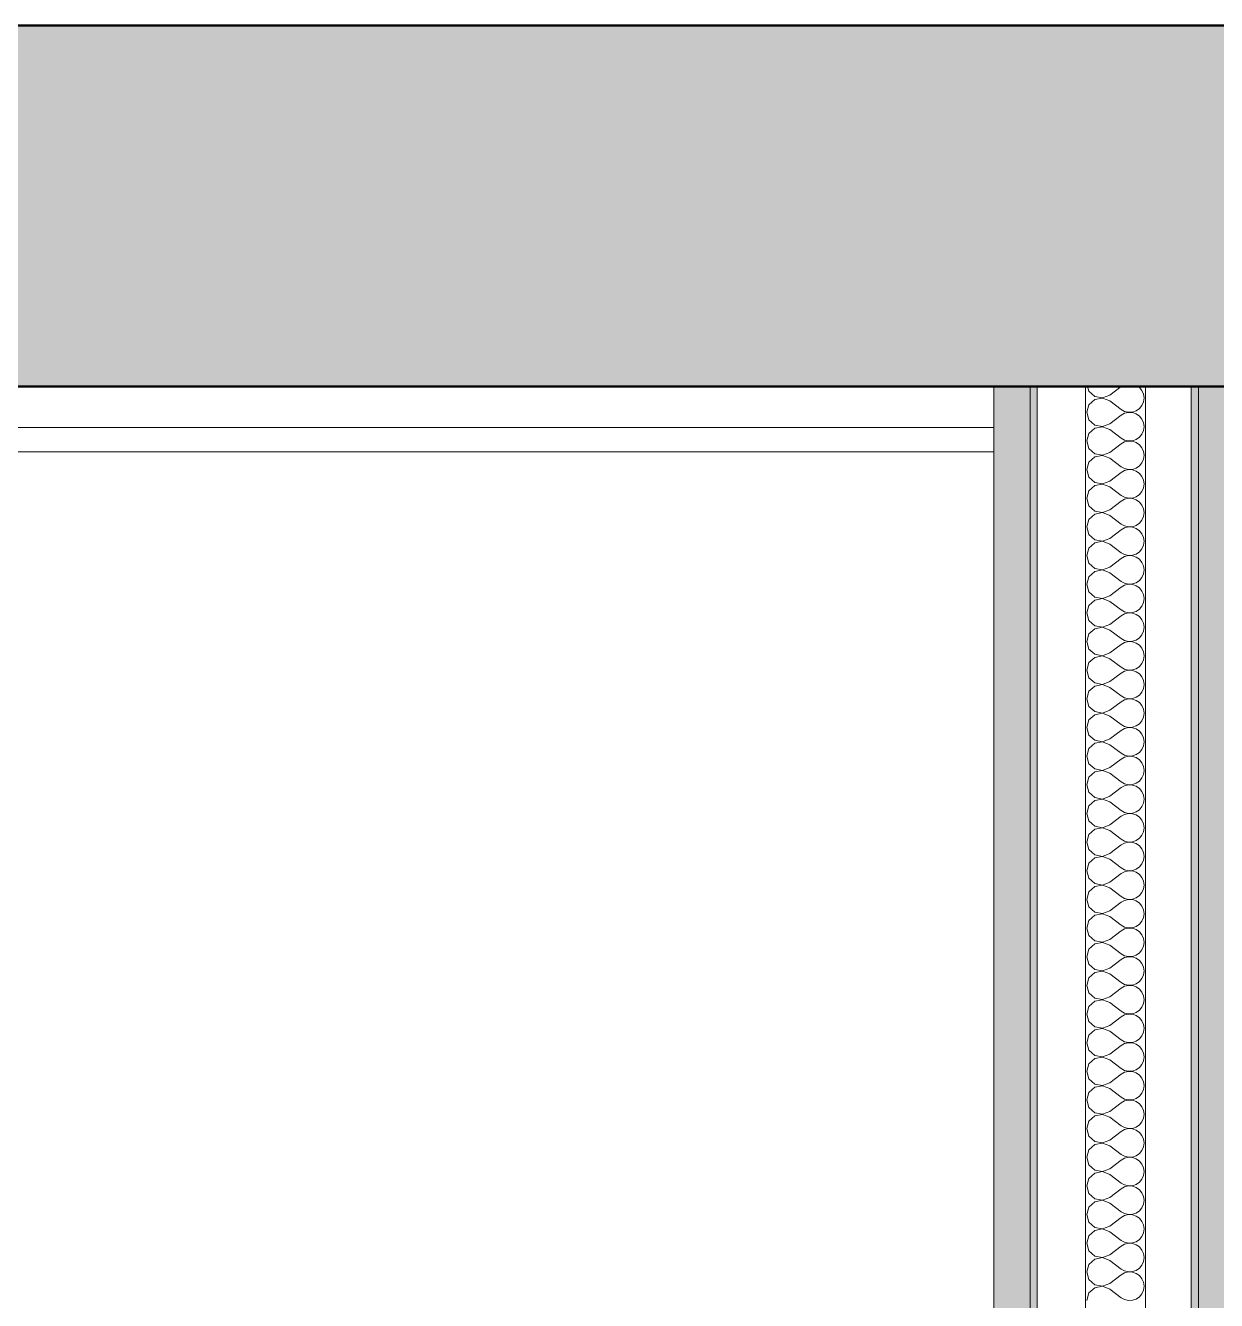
# Model space of a CAD drawing. Header units: millimetres. Extents: x -48147 to 1436659, y -488302 to 18123.
# Drawn here: x 1423516 to 1424011, y -479813 to -479283 of the extents above; entities that cross this region are included whole.
import ezdxf

# ---------------------------------------------------------------- set-up
doc = ezdxf.new("R2010")
doc.units = ezdxf.units.MM
doc.header["$MEASUREMENT"] = 0
doc.linetypes.add('Wipeout_Contour', pattern=[1000, 0, -1000])
for name, color, linetype in [('A-230-M_FLOOR.IFC Import', 7, 'Continuous'), ('New_A-20-M_Floor_Slab', 7, 'Continuous'), ('New_A-25-M_Wall_Int', 7, 'Continuous'), ('S-280-M_STRUCT_FRAME.IFC Import', 7, 'Continuous')]:
    doc.layers.add(name, color=color, linetype=linetype)
for name, color, linetype, lineweight, true_color in [('A-230-M_FLOOR.IFC Import_Pen_No__109', 7, 'Continuous', 15, 0xa6a6a6), ('A-230-M_FLOOR.IFC Import_Pen_No__29', 7, 'Continuous', 50, 0x2a2a2a), ('New_A-25-M_Wall_Int_Pen_No__107', 7, 'Continuous', 15, 0xa6a6a6)]:
    doc.layers.add(name, color=color, linetype=linetype, lineweight=lineweight, true_color=true_color)
doc.layers.add('New_A-25-M_Wall_Int_Pen_No__1', color=7, linetype='Continuous', lineweight=13)
doc.layers.add('S-280-M_STRUCT_FRAME.IFC Import_Pen_No__90', color=8, linetype='Continuous', lineweight=20)

# ---------------------------------------------------------------- blocks, each defined once
blk = doc.blocks.new('Section Elem_4_2', base_point=(1424163.9, -483032.8))
at = {"color": 254, "linetype": 'Wipeout_Contour', "lineweight": 0, "ltscale": 6009783.86693158}
blk.add_wipeout([(1417525.43, -479007.8), (1417525.43, -479282.8), (1430462.91, -479282.8), (1430462.91, -479007.8)], dxfattribs=at).dxf.layer = 'New_A-20-M_Floor_Slab'
blk = doc.blocks.new('Section Elem_367_2', base_point=(1424163.9, -483032.8))
at = {"color": 254, "linetype": 'Wipeout_Contour', "lineweight": 0, "ltscale": 6004092.197378657}
blk.add_wipeout([(1420870.32, -479432.8), (1420870.32, -479449.8), (1423918.6, -479449.8), (1423918.6, -479432.8)], dxfattribs=at).dxf.layer = 'S-280-M_STRUCT_FRAME.IFC Import'
at = {"color": 254, "linetype": 'Wipeout_Contour', "lineweight": 0, "ltscale": 6004104.965958077}
blk.add_wipeout([(1420870.32, -479452.78), (1423918.6, -479452.78), (1423918.6, -479449.8), (1420870.32, -479449.8)], dxfattribs=at).dxf.layer = 'S-280-M_STRUCT_FRAME.IFC Import'
at = {"layer": 'S-280-M_STRUCT_FRAME.IFC Import_Pen_No__90', "linetype": 'Continuous'}
blk.add_line((1423918.6, -479449.8), (1420870.32, -479449.8), dxfattribs=at)
at = {"color": 254, "linetype": 'Wipeout_Contour', "lineweight": 0, "ltscale": 6004111.481947254}
blk.add_wipeout([(1420870.32, -479460), (1423918.6, -479460), (1423918.6, -479452.78), (1420870.32, -479452.78)], dxfattribs=at).dxf.layer = 'S-280-M_STRUCT_FRAME.IFC Import'
at = {"layer": 'S-280-M_STRUCT_FRAME.IFC Import_Pen_No__90', "linetype": 'Continuous'}
blk.add_line((1423918.6, -479460), (1420870.32, -479460), dxfattribs=at)
blk = doc.blocks.new('*X440', base_point=(1424163.9, -483032.8))
at = {"layer": 'New_A-25-M_Wall_Int_Pen_No__107', "linetype": 'Continuous'}
for p, q in [((1423957.54, -479432.8), (1423958.09, -479434.74)), ((1423966.72, -479436.37), (1423971.49, -479432.8)), ((1423979.07, -479433.16), (1423978.54, -479432.8)), ((1423980.12, -479434.43), (1423979.07, -479433.16)), ((1423958.09, -479434.74), (1423960.49, -479436.93)), ((1423960.49, -479438.19), (1423958.09, -479440.38)), ((1423960.49, -479436.93), (1423963.69, -479437.53)), ((1423963.69, -479437.58), (1423960.49, -479438.19)), ((1423963.69, -479437.53), (1423966.72, -479436.37)), ((1423966.72, -479438.75), (1423963.69, -479437.58)), ((1423966.72, -479438.75), (1423971.49, -479442.32)), ((1423980.78, -479435.93), (1423980.12, -479434.43)), ((1423980.12, -479440.69), (1423980.78, -479439.19)), ((1423981.01, -479437.56), (1423980.78, -479435.93)), ((1423980.78, -479439.19), (1423981.01, -479437.56)), ((1423958.09, -479440.38), (1423957.2, -479443.51)), ((1423957.2, -479443.51), (1423958.09, -479446.64)), ((1423966.72, -479448.27), (1423971.49, -479444.7)), ((1423971.49, -479442.32), (1423972.92, -479443.12)), ((1423972.92, -479443.91), (1423971.49, -479444.7)), ((1423972.92, -479443.12), (1423974.52, -479443.49)), ((1423974.52, -479443.54), (1423972.92, -479443.91)), ((1423974.52, -479443.49), (1423976.16, -479443.41)), ((1423976.16, -479443.61), (1423974.52, -479443.54)), ((1423976.16, -479443.41), (1423977.72, -479442.88)), ((1423977.72, -479444.14), (1423976.16, -479443.61)), ((1423977.72, -479442.88), (1423979.07, -479441.95)), ((1423979.07, -479445.07), (1423977.72, -479444.14)), ((1423979.07, -479441.95), (1423980.12, -479440.69)), ((1423958.09, -479446.64), (1423960.49, -479448.84)), ((1423960.49, -479450.09), (1423958.09, -479452.29)), ((1423960.49, -479448.84), (1423963.69, -479449.44)), ((1423963.69, -479449.49), (1423960.49, -479450.09)), ((1423963.69, -479449.44), (1423966.72, -479448.27)), ((1423966.72, -479450.65), (1423963.69, -479449.49)), ((1423980.12, -479446.33), (1423979.07, -479445.07)), ((1423980.78, -479447.84), (1423980.12, -479446.33)), ((1423981.01, -479449.46), (1423980.78, -479447.84)), ((1423980.78, -479451.09), (1423981.01, -479449.46)), ((1423958.09, -479452.29), (1423957.2, -479455.42)), ((1423957.2, -479455.42), (1423958.09, -479458.55)), ((1423966.72, -479450.65), (1423971.49, -479454.23)), ((1423971.49, -479454.23), (1423972.92, -479455.02)), ((1423972.92, -479455.02), (1423974.52, -479455.39)), ((1423974.52, -479455.39), (1423976.16, -479455.31)), ((1423976.16, -479455.31), (1423977.72, -479454.79)), ((1423977.72, -479454.79), (1423979.07, -479453.86)), ((1423979.07, -479453.86), (1423980.12, -479452.59)), ((1423980.12, -479452.59), (1423980.78, -479451.09)), ((1423958.09, -479458.55), (1423960.49, -479460.74)), ((1423963.69, -479461.34), (1423966.72, -479460.18)), ((1423966.72, -479460.18), (1423971.49, -479456.61)), ((1423972.92, -479455.81), (1423971.49, -479456.61)), ((1423974.52, -479455.44), (1423972.92, -479455.81)), ((1423976.16, -479455.52), (1423974.52, -479455.44)), ((1423977.72, -479456.04), (1423976.16, -479455.52)), ((1423979.07, -479456.97), (1423977.72, -479456.04)), ((1423980.12, -479458.24), (1423979.07, -479456.97)), ((1423980.78, -479459.74), (1423980.12, -479458.24)), ((1423981.01, -479461.37), (1423980.78, -479459.74)), ((1423958.09, -479464.19), (1423957.2, -479467.32)), ((1423960.49, -479462), (1423958.09, -479464.19)), ((1423960.49, -479460.74), (1423963.69, -479461.34)), ((1423963.69, -479461.39), (1423960.49, -479462)), ((1423966.72, -479462.56), (1423963.69, -479461.39)), ((1423966.72, -479462.56), (1423971.49, -479466.13)), ((1423977.72, -479466.69), (1423979.07, -479465.76)), ((1423979.07, -479465.76), (1423980.12, -479464.5)), ((1423980.12, -479464.5), (1423980.78, -479462.99)), ((1423980.78, -479462.99), (1423981.01, -479461.37)), ((1423957.2, -479467.32), (1423958.09, -479470.45)), ((1423958.09, -479470.45), (1423960.49, -479472.64)), ((1423966.72, -479472.08), (1423971.49, -479468.51)), ((1423971.49, -479466.13), (1423972.92, -479466.92)), ((1423972.92, -479467.72), (1423971.49, -479468.51)), ((1423972.92, -479466.92), (1423974.52, -479467.3)), ((1423974.52, -479467.34), (1423972.92, -479467.72)), ((1423974.52, -479467.3), (1423976.16, -479467.22)), ((1423976.16, -479467.42), (1423974.52, -479467.34)), ((1423976.16, -479467.22), (1423977.72, -479466.69)), ((1423977.72, -479467.95), (1423976.16, -479467.42)), ((1423979.07, -479468.88), (1423977.72, -479467.95)), ((1423980.12, -479470.14), (1423979.07, -479468.88)), ((1423980.78, -479471.65), (1423980.12, -479470.14)), ((1423958.09, -479476.1), (1423957.2, -479479.23)), ((1423960.49, -479473.9), (1423958.09, -479476.1)), ((1423960.49, -479472.64), (1423963.69, -479473.25)), ((1423963.69, -479473.3), (1423960.49, -479473.9)), ((1423963.69, -479473.25), (1423966.72, -479472.08)), ((1423966.72, -479474.46), (1423963.69, -479473.3)), ((1423966.72, -479474.46), (1423971.49, -479478.04)), ((1423979.07, -479477.67), (1423980.12, -479476.4)), ((1423980.12, -479476.4), (1423980.78, -479474.9)), ((1423981.01, -479473.27), (1423980.78, -479471.65)), ((1423980.78, -479474.9), (1423981.01, -479473.27)), ((1423957.2, -479479.23), (1423958.09, -479482.35)), ((1423966.72, -479483.99), (1423971.49, -479480.42)), ((1423971.49, -479478.04), (1423972.92, -479478.83)), ((1423972.92, -479479.62), (1423971.49, -479480.42)), ((1423972.92, -479478.83), (1423974.52, -479479.2)), ((1423974.52, -479479.25), (1423972.92, -479479.62)), ((1423974.52, -479479.2), (1423976.16, -479479.12)), ((1423976.16, -479479.33), (1423974.52, -479479.25)), ((1423976.16, -479479.12), (1423977.72, -479478.6)), ((1423977.72, -479479.85), (1423976.16, -479479.33)), ((1423977.72, -479478.6), (1423979.07, -479477.67)), ((1423979.07, -479480.78), (1423977.72, -479479.85)), ((1423980.12, -479482.05), (1423979.07, -479480.78)), ((1423958.09, -479482.35), (1423960.49, -479484.55)), ((1423960.49, -479485.81), (1423958.09, -479488)), ((1423960.49, -479484.55), (1423963.69, -479485.15)), ((1423963.69, -479485.2), (1423960.49, -479485.81)), ((1423963.69, -479485.15), (1423966.72, -479483.99)), ((1423966.72, -479486.37), (1423963.69, -479485.2)), ((1423966.72, -479486.37), (1423971.49, -479489.94)), ((1423980.78, -479483.55), (1423980.12, -479482.05)), ((1423980.12, -479488.31), (1423980.78, -479486.8)), ((1423981.01, -479485.18), (1423980.78, -479483.55)), ((1423980.78, -479486.8), (1423981.01, -479485.18)), ((1423958.09, -479488), (1423957.2, -479491.13)), ((1423957.2, -479491.13), (1423958.09, -479494.26)), ((1423966.72, -479495.89), (1423971.49, -479492.32)), ((1423971.49, -479489.94), (1423972.92, -479490.73)), ((1423972.92, -479491.53), (1423971.49, -479492.32)), ((1423972.92, -479490.73), (1423974.52, -479491.11)), ((1423974.52, -479491.15), (1423972.92, -479491.53)), ((1423974.52, -479491.11), (1423976.16, -479491.03)), ((1423976.16, -479491.23), (1423974.52, -479491.15)), ((1423976.16, -479491.03), (1423977.72, -479490.5)), ((1423977.72, -479491.76), (1423976.16, -479491.23)), ((1423977.72, -479490.5), (1423979.07, -479489.57)), ((1423979.07, -479492.69), (1423977.72, -479491.76)), ((1423979.07, -479489.57), (1423980.12, -479488.31)), ((1423958.09, -479494.26), (1423960.49, -479496.45)), ((1423960.49, -479497.71), (1423958.09, -479499.91)), ((1423960.49, -479496.45), (1423963.69, -479497.06)), ((1423963.69, -479497.11), (1423960.49, -479497.71)), ((1423963.69, -479497.06), (1423966.72, -479495.89)), ((1423966.72, -479498.27), (1423963.69, -479497.11)), ((1423980.12, -479493.95), (1423979.07, -479492.69)), ((1423980.78, -479495.46), (1423980.12, -479493.95)), ((1423981.01, -479497.08), (1423980.78, -479495.46)), ((1423980.78, -479498.71), (1423981.01, -479497.08)), ((1423958.09, -479499.91), (1423957.2, -479503.04)), ((1423957.2, -479503.04), (1423958.09, -479506.16)), ((1423966.72, -479498.27), (1423971.49, -479501.84)), ((1423971.49, -479501.84), (1423972.92, -479502.64)), ((1423972.92, -479502.64), (1423974.52, -479503.01)), ((1423974.52, -479503.06), (1423972.92, -479503.43)), ((1423974.52, -479503.01), (1423976.16, -479502.93)), ((1423976.16, -479503.14), (1423974.52, -479503.06)), ((1423976.16, -479502.93), (1423977.72, -479502.41)), ((1423977.72, -479502.41), (1423979.07, -479501.48)), ((1423979.07, -479501.48), (1423980.12, -479500.21)), ((1423980.12, -479500.21), (1423980.78, -479498.71)), ((1423958.09, -479506.16), (1423960.49, -479508.36)), ((1423960.49, -479508.36), (1423963.69, -479508.96)), ((1423963.69, -479508.96), (1423966.72, -479507.8)), ((1423966.72, -479507.8), (1423971.49, -479504.23)), ((1423972.92, -479503.43), (1423971.49, -479504.23)), ((1423977.72, -479503.66), (1423976.16, -479503.14)), ((1423979.07, -479504.59), (1423977.72, -479503.66)), ((1423980.12, -479505.86), (1423979.07, -479504.59)), ((1423980.78, -479507.36), (1423980.12, -479505.86)), ((1423981.01, -479508.99), (1423980.78, -479507.36)), ((1423958.09, -479511.81), (1423957.2, -479514.94)), ((1423960.49, -479509.62), (1423958.09, -479511.81)), ((1423963.69, -479509.01), (1423960.49, -479509.62)), ((1423966.72, -479510.18), (1423963.69, -479509.01)), ((1423966.72, -479510.18), (1423971.49, -479513.75)), ((1423977.72, -479514.31), (1423979.07, -479513.38)), ((1423979.07, -479513.38), (1423980.12, -479512.12)), ((1423980.12, -479512.12), (1423980.78, -479510.61)), ((1423980.78, -479510.61), (1423981.01, -479508.99)), ((1423957.2, -479514.94), (1423958.09, -479518.07)), ((1423958.09, -479518.07), (1423960.49, -479520.26)), ((1423966.72, -479519.7), (1423971.49, -479516.13)), ((1423971.49, -479513.75), (1423972.92, -479514.54)), ((1423972.92, -479515.34), (1423971.49, -479516.13)), ((1423972.92, -479514.54), (1423974.52, -479514.92)), ((1423974.52, -479514.96), (1423972.92, -479515.34)), ((1423974.52, -479514.92), (1423976.16, -479514.84)), ((1423976.16, -479515.04), (1423974.52, -479514.96)), ((1423976.16, -479514.84), (1423977.72, -479514.31)), ((1423977.72, -479515.57), (1423976.16, -479515.04)), ((1423979.07, -479516.5), (1423977.72, -479515.57)), ((1423980.12, -479517.76), (1423979.07, -479516.5)), ((1423980.78, -479519.27), (1423980.12, -479517.76)), ((1423958.09, -479523.72), (1423957.2, -479526.84)), ((1423960.49, -479521.52), (1423958.09, -479523.72)), ((1423960.49, -479520.26), (1423963.69, -479520.87)), ((1423963.69, -479520.92), (1423960.49, -479521.52)), ((1423963.69, -479520.87), (1423966.72, -479519.7)), ((1423966.72, -479522.08), (1423963.69, -479520.92)), ((1423966.72, -479522.08), (1423971.49, -479525.65)), ((1423979.07, -479525.29), (1423980.12, -479524.02)), ((1423980.12, -479524.02), (1423980.78, -479522.52)), ((1423981.01, -479520.89), (1423980.78, -479519.27)), ((1423980.78, -479522.52), (1423981.01, -479520.89)), ((1423957.2, -479526.84), (1423958.09, -479529.97)), ((1423966.72, -479531.61), (1423971.49, -479528.04)), ((1423971.49, -479525.65), (1423972.92, -479526.45)), ((1423972.92, -479527.24), (1423971.49, -479528.04)), ((1423972.92, -479526.45), (1423974.52, -479526.82)), ((1423974.52, -479526.87), (1423972.92, -479527.24)), ((1423974.52, -479526.82), (1423976.16, -479526.74)), ((1423976.16, -479526.95), (1423974.52, -479526.87)), ((1423976.16, -479526.74), (1423977.72, -479526.22)), ((1423977.72, -479527.47), (1423976.16, -479526.95)), ((1423977.72, -479526.22), (1423979.07, -479525.29)), ((1423979.07, -479528.4), (1423977.72, -479527.47)), ((1423980.12, -479529.67), (1423979.07, -479528.4)), ((1423958.09, -479529.97), (1423960.49, -479532.17)), ((1423960.49, -479533.43), (1423958.09, -479535.62)), ((1423960.49, -479532.17), (1423963.69, -479532.77)), ((1423963.69, -479532.82), (1423960.49, -479533.43)), ((1423963.69, -479532.77), (1423966.72, -479531.61)), ((1423966.72, -479533.99), (1423963.69, -479532.82)), ((1423966.72, -479533.99), (1423971.49, -479537.56)), ((1423980.78, -479531.17), (1423980.12, -479529.67)), ((1423980.12, -479535.93), (1423980.78, -479534.42)), ((1423981.01, -479532.8), (1423980.78, -479531.17)), ((1423980.78, -479534.42), (1423981.01, -479532.8)), ((1423958.09, -479535.62), (1423957.2, -479538.75)), ((1423957.2, -479538.75), (1423958.09, -479541.88)), ((1423966.72, -479543.51), (1423971.49, -479539.94)), ((1423971.49, -479537.56), (1423972.92, -479538.35)), ((1423972.92, -479539.15), (1423971.49, -479539.94)), ((1423972.92, -479538.35), (1423974.52, -479538.73)), ((1423974.52, -479538.77), (1423972.92, -479539.15)), ((1423974.52, -479538.73), (1423976.16, -479538.65)), ((1423976.16, -479538.85), (1423974.52, -479538.77)), ((1423976.16, -479538.65), (1423977.72, -479538.12)), ((1423977.72, -479539.38), (1423976.16, -479538.85)), ((1423977.72, -479538.12), (1423979.07, -479537.19)), ((1423979.07, -479540.31), (1423977.72, -479539.38)), ((1423979.07, -479537.19), (1423980.12, -479535.93)), ((1423958.09, -479541.88), (1423960.49, -479544.07)), ((1423960.49, -479545.33), (1423958.09, -479547.52)), ((1423960.49, -479544.07), (1423963.69, -479544.68)), ((1423963.69, -479544.73), (1423960.49, -479545.33)), ((1423963.69, -479544.68), (1423966.72, -479543.51)), ((1423966.72, -479545.89), (1423963.69, -479544.73)), ((1423980.12, -479541.57), (1423979.07, -479540.31)), ((1423980.78, -479543.08), (1423980.12, -479541.57)), ((1423981.01, -479544.7), (1423980.78, -479543.08)), ((1423980.78, -479546.33), (1423981.01, -479544.7)), ((1423958.09, -479547.52), (1423957.2, -479550.65)), ((1423957.2, -479550.65), (1423958.09, -479553.78)), ((1423966.72, -479545.89), (1423971.49, -479549.46)), ((1423971.49, -479549.46), (1423972.92, -479550.26)), ((1423972.92, -479550.26), (1423974.52, -479550.63)), ((1423974.52, -479550.68), (1423972.92, -479551.05)), ((1423974.52, -479550.63), (1423976.16, -479550.55)), ((1423976.16, -479550.76), (1423974.52, -479550.68)), ((1423976.16, -479550.55), (1423977.72, -479550.03)), ((1423977.72, -479551.28), (1423976.16, -479550.76)), ((1423977.72, -479550.03), (1423979.07, -479549.1)), ((1423979.07, -479549.1), (1423980.12, -479547.83)), ((1423980.12, -479547.83), (1423980.78, -479546.33)), ((1423958.09, -479553.78), (1423960.49, -479555.98)), ((1423960.49, -479555.98), (1423963.69, -479556.58)), ((1423963.69, -479556.58), (1423966.72, -479555.42)), ((1423966.72, -479555.42), (1423971.49, -479551.84)), ((1423972.92, -479551.05), (1423971.49, -479551.84)), ((1423979.07, -479552.21), (1423977.72, -479551.28)), ((1423980.12, -479553.48), (1423979.07, -479552.21)), ((1423980.78, -479554.98), (1423980.12, -479553.48)), ((1423981.01, -479556.61), (1423980.78, -479554.98)), ((1423958.09, -479559.43), (1423957.2, -479562.56)), ((1423960.49, -479557.23), (1423958.09, -479559.43)), ((1423963.69, -479556.63), (1423960.49, -479557.23)), ((1423966.72, -479557.8), (1423963.69, -479556.63)), ((1423966.72, -479557.8), (1423971.49, -479561.37)), ((1423971.49, -479561.37), (1423972.92, -479562.16)), ((1423977.72, -479561.93), (1423979.07, -479561)), ((1423979.07, -479561), (1423980.12, -479559.74)), ((1423980.12, -479559.74), (1423980.78, -479558.23)), ((1423980.78, -479558.23), (1423981.01, -479556.61)), ((1423957.2, -479562.56), (1423958.09, -479565.69)), ((1423958.09, -479565.69), (1423960.49, -479567.88)), ((1423966.72, -479567.32), (1423971.49, -479563.75)), ((1423972.92, -479562.95), (1423971.49, -479563.75)), ((1423972.92, -479562.16), (1423974.52, -479562.53)), ((1423974.52, -479562.58), (1423972.92, -479562.95)), ((1423974.52, -479562.53), (1423976.16, -479562.46)), ((1423976.16, -479562.66), (1423974.52, -479562.58)), ((1423976.16, -479562.46), (1423977.72, -479561.93)), ((1423977.72, -479563.19), (1423976.16, -479562.66)), ((1423979.07, -479564.12), (1423977.72, -479563.19)), ((1423980.12, -479565.38), (1423979.07, -479564.12)), ((1423980.78, -479566.88), (1423980.12, -479565.38)), ((1423958.09, -479571.33), (1423957.2, -479574.46)), ((1423960.49, -479569.14), (1423958.09, -479571.33)), ((1423960.49, -479567.88), (1423963.69, -479568.49)), ((1423963.69, -479568.54), (1423960.49, -479569.14)), ((1423963.69, -479568.49), (1423966.72, -479567.32)), ((1423966.72, -479569.7), (1423963.69, -479568.54)), ((1423966.72, -479569.7), (1423971.49, -479573.27)), ((1423979.07, -479572.91), (1423980.12, -479571.64)), ((1423980.12, -479571.64), (1423980.78, -479570.14)), ((1423981.01, -479568.51), (1423980.78, -479566.88)), ((1423980.78, -479570.14), (1423981.01, -479568.51)), ((1423957.2, -479574.46), (1423958.09, -479577.59)), ((1423966.72, -479579.23), (1423971.49, -479575.65)), ((1423971.49, -479573.27), (1423972.92, -479574.07)), ((1423972.92, -479574.86), (1423971.49, -479575.65)), ((1423972.92, -479574.07), (1423974.52, -479574.44)), ((1423974.52, -479574.49), (1423972.92, -479574.86)), ((1423974.52, -479574.44), (1423976.16, -479574.36)), ((1423976.16, -479574.57), (1423974.52, -479574.49)), ((1423976.16, -479574.36), (1423977.72, -479573.84)), ((1423977.72, -479575.09), (1423976.16, -479574.57)), ((1423977.72, -479573.84), (1423979.07, -479572.91)), ((1423979.07, -479576.02), (1423977.72, -479575.09)), ((1423980.12, -479577.29), (1423979.07, -479576.02)), ((1423958.09, -479577.59), (1423960.49, -479579.79)), ((1423960.49, -479581.04), (1423958.09, -479583.24)), ((1423960.49, -479579.79), (1423963.69, -479580.39)), ((1423963.69, -479580.44), (1423960.49, -479581.04)), ((1423963.69, -479580.39), (1423966.72, -479579.23)), ((1423966.72, -479581.61), (1423963.69, -479580.44)), ((1423966.72, -479581.61), (1423971.49, -479585.18)), ((1423980.78, -479578.79), (1423980.12, -479577.29)), ((1423980.12, -479583.55), (1423980.78, -479582.04)), ((1423981.01, -479580.42), (1423980.78, -479578.79)), ((1423980.78, -479582.04), (1423981.01, -479580.42)), ((1423958.09, -479583.24), (1423957.2, -479586.37)), ((1423957.2, -479586.37), (1423958.09, -479589.5)), ((1423966.72, -479591.13), (1423971.49, -479587.56)), ((1423971.49, -479585.18), (1423972.92, -479585.97)), ((1423972.92, -479586.76), (1423971.49, -479587.56)), ((1423972.92, -479585.97), (1423974.52, -479586.34)), ((1423974.52, -479586.39), (1423972.92, -479586.76)), ((1423974.52, -479586.34), (1423976.16, -479586.26)), ((1423976.16, -479586.47), (1423974.52, -479586.39)), ((1423976.16, -479586.26), (1423977.72, -479585.74)), ((1423977.72, -479587), (1423976.16, -479586.47)), ((1423977.72, -479585.74), (1423979.07, -479584.81)), ((1423979.07, -479587.93), (1423977.72, -479587)), ((1423979.07, -479584.81), (1423980.12, -479583.55)), ((1423958.09, -479589.5), (1423960.49, -479591.69)), ((1423960.49, -479592.95), (1423958.09, -479595.14)), ((1423960.49, -479591.69), (1423963.69, -479592.3)), ((1423963.69, -479592.34), (1423960.49, -479592.95)), ((1423963.69, -479592.3), (1423966.72, -479591.13)), ((1423966.72, -479593.51), (1423963.69, -479592.34)), ((1423980.12, -479589.19), (1423979.07, -479587.93)), ((1423980.78, -479590.69), (1423980.12, -479589.19)), ((1423981.01, -479592.32), (1423980.78, -479590.69)), ((1423980.78, -479593.95), (1423981.01, -479592.32)), ((1423958.09, -479595.14), (1423957.2, -479598.27)), ((1423957.2, -479598.27), (1423958.09, -479601.4)), ((1423966.72, -479593.51), (1423971.49, -479597.08)), ((1423971.49, -479597.08), (1423972.92, -479597.88)), ((1423972.92, -479597.88), (1423974.52, -479598.25)), ((1423974.52, -479598.3), (1423972.92, -479598.67)), ((1423974.52, -479598.25), (1423976.16, -479598.17)), ((1423976.16, -479598.38), (1423974.52, -479598.3)), ((1423976.16, -479598.17), (1423977.72, -479597.64)), ((1423977.72, -479598.9), (1423976.16, -479598.38)), ((1423977.72, -479597.64), (1423979.07, -479596.71)), ((1423979.07, -479596.71), (1423980.12, -479595.45)), ((1423980.12, -479595.45), (1423980.78, -479593.95)), ((1423958.09, -479601.4), (1423960.49, -479603.6)), ((1423960.49, -479603.6), (1423963.69, -479604.2)), ((1423963.69, -479604.2), (1423966.72, -479603.04)), ((1423966.72, -479603.04), (1423971.49, -479599.46)), ((1423972.92, -479598.67), (1423971.49, -479599.46)), ((1423979.07, -479599.83), (1423977.72, -479598.9)), ((1423980.12, -479601.1), (1423979.07, -479599.83)), ((1423980.78, -479602.6), (1423980.12, -479601.1)), ((1423981.01, -479604.23), (1423980.78, -479602.6)), ((1423958.09, -479607.05), (1423957.2, -479610.18)), ((1423960.49, -479604.85), (1423958.09, -479607.05)), ((1423963.69, -479604.25), (1423960.49, -479604.85)), ((1423966.72, -479605.42), (1423963.69, -479604.25)), ((1423966.72, -479605.42), (1423971.49, -479608.99)), ((1423971.49, -479608.99), (1423972.92, -479609.78)), ((1423977.72, -479609.55), (1423979.07, -479608.62)), ((1423979.07, -479608.62), (1423980.12, -479607.35)), ((1423980.12, -479607.35), (1423980.78, -479605.85)), ((1423980.78, -479605.85), (1423981.01, -479604.23)), ((1423957.2, -479610.18), (1423958.09, -479613.31)), ((1423958.09, -479613.31), (1423960.49, -479615.5)), ((1423966.72, -479614.94), (1423971.49, -479611.37)), ((1423972.92, -479610.57), (1423971.49, -479611.37)), ((1423972.92, -479609.78), (1423974.52, -479610.15)), ((1423974.52, -479610.2), (1423972.92, -479610.57)), ((1423974.52, -479610.15), (1423976.16, -479610.07)), ((1423976.16, -479610.28), (1423974.52, -479610.2)), ((1423976.16, -479610.07), (1423977.72, -479609.55)), ((1423977.72, -479610.81), (1423976.16, -479610.28)), ((1423979.07, -479611.74), (1423977.72, -479610.81)), ((1423980.12, -479613), (1423979.07, -479611.74)), ((1423980.78, -479614.5), (1423980.12, -479613)), ((1423958.09, -479618.95), (1423957.2, -479622.08)), ((1423960.49, -479616.76), (1423958.09, -479618.95)), ((1423960.49, -479615.5), (1423963.69, -479616.11)), ((1423963.69, -479616.15), (1423960.49, -479616.76)), ((1423963.69, -479616.11), (1423966.72, -479614.94)), ((1423966.72, -479617.32), (1423963.69, -479616.15)), ((1423966.72, -479617.32), (1423971.49, -479620.89)), ((1423979.07, -479620.52), (1423980.12, -479619.26)), ((1423980.12, -479619.26), (1423980.78, -479617.76)), ((1423981.01, -479616.13), (1423980.78, -479614.5)), ((1423980.78, -479617.76), (1423981.01, -479616.13)), ((1423957.2, -479622.08), (1423958.09, -479625.21)), ((1423966.72, -479626.84), (1423971.49, -479623.27)), ((1423971.49, -479620.89), (1423972.92, -479621.69)), ((1423972.92, -479622.48), (1423971.49, -479623.27)), ((1423972.92, -479621.69), (1423974.52, -479622.06)), ((1423974.52, -479622.11), (1423972.92, -479622.48)), ((1423974.52, -479622.06), (1423976.16, -479621.98)), ((1423976.16, -479622.19), (1423974.52, -479622.11)), ((1423976.16, -479621.98), (1423977.72, -479621.45)), ((1423977.72, -479622.71), (1423976.16, -479622.19)), ((1423977.72, -479621.45), (1423979.07, -479620.52)), ((1423979.07, -479623.64), (1423977.72, -479622.71)), ((1423980.12, -479624.91), (1423979.07, -479623.64)), ((1423980.78, -479626.41), (1423980.12, -479624.91)), ((1423958.09, -479625.21), (1423960.49, -479627.41)), ((1423960.49, -479628.66), (1423958.09, -479630.86)), ((1423960.49, -479627.41), (1423963.69, -479628.01)), ((1423963.69, -479628.06), (1423960.49, -479628.66)), ((1423963.69, -479628.01), (1423966.72, -479626.84)), ((1423966.72, -479629.23), (1423963.69, -479628.06)), ((1423966.72, -479629.23), (1423971.49, -479632.8)), ((1423980.12, -479631.16), (1423980.78, -479629.66)), ((1423981.01, -479628.04), (1423980.78, -479626.41)), ((1423980.78, -479629.66), (1423981.01, -479628.04)), ((1423958.09, -479630.86), (1423957.2, -479633.99)), ((1423957.2, -479633.99), (1423958.09, -479637.12)), ((1423966.72, -479638.75), (1423971.49, -479635.18)), ((1423971.49, -479632.8), (1423972.92, -479633.59)), ((1423972.92, -479634.38), (1423971.49, -479635.18)), ((1423972.92, -479633.59), (1423974.52, -479633.96)), ((1423974.52, -479634.01), (1423972.92, -479634.38)), ((1423974.52, -479633.96), (1423976.16, -479633.88)), ((1423976.16, -479634.09), (1423974.52, -479634.01)), ((1423976.16, -479633.88), (1423977.72, -479633.36)), ((1423977.72, -479634.62), (1423976.16, -479634.09)), ((1423977.72, -479633.36), (1423979.07, -479632.43)), ((1423979.07, -479635.55), (1423977.72, -479634.62)), ((1423979.07, -479632.43), (1423980.12, -479631.16)), ((1423958.09, -479637.12), (1423960.49, -479639.31)), ((1423960.49, -479640.57), (1423958.09, -479642.76)), ((1423960.49, -479639.31), (1423963.69, -479639.92)), ((1423963.69, -479639.96), (1423960.49, -479640.57)), ((1423963.69, -479639.92), (1423966.72, -479638.75)), ((1423966.72, -479641.13), (1423963.69, -479639.96)), ((1423980.12, -479636.81), (1423979.07, -479635.55)), ((1423980.78, -479638.31), (1423980.12, -479636.81)), ((1423981.01, -479639.94), (1423980.78, -479638.31)), ((1423980.78, -479641.57), (1423981.01, -479639.94)), ((1423958.09, -479642.76), (1423957.2, -479645.89)), ((1423957.2, -479645.89), (1423958.09, -479649.02)), ((1423966.72, -479641.13), (1423971.49, -479644.7)), ((1423971.49, -479644.7), (1423972.92, -479645.5)), ((1423972.92, -479645.5), (1423974.52, -479645.87)), ((1423974.52, -479645.92), (1423972.92, -479646.29)), ((1423974.52, -479645.87), (1423976.16, -479645.79)), ((1423976.16, -479646), (1423974.52, -479645.92)), ((1423976.16, -479645.79), (1423977.72, -479645.26)), ((1423977.72, -479646.52), (1423976.16, -479646)), ((1423977.72, -479645.26), (1423979.07, -479644.33)), ((1423979.07, -479644.33), (1423980.12, -479643.07)), ((1423980.12, -479643.07), (1423980.78, -479641.57)), ((1423958.09, -479649.02), (1423960.49, -479651.22)), ((1423960.49, -479651.22), (1423963.69, -479651.82)), ((1423963.69, -479651.82), (1423966.72, -479650.65)), ((1423966.72, -479650.65), (1423971.49, -479647.08)), ((1423972.92, -479646.29), (1423971.49, -479647.08)), ((1423979.07, -479647.45), (1423977.72, -479646.52)), ((1423980.12, -479648.72), (1423979.07, -479647.45)), ((1423980.78, -479650.22), (1423980.12, -479648.72)), ((1423981.01, -479651.84), (1423980.78, -479650.22)), ((1423958.09, -479654.67), (1423957.2, -479657.8)), ((1423960.49, -479652.47), (1423958.09, -479654.67)), ((1423963.69, -479651.87), (1423960.49, -479652.47)), ((1423966.72, -479653.04), (1423963.69, -479651.87)), ((1423966.72, -479653.04), (1423971.49, -479656.61)), ((1423971.49, -479656.61), (1423972.92, -479657.4)), ((1423977.72, -479657.17), (1423979.07, -479656.24)), ((1423979.07, -479656.24), (1423980.12, -479654.97)), ((1423980.12, -479654.97), (1423980.78, -479653.47)), ((1423980.78, -479653.47), (1423981.01, -479651.84)), ((1423957.2, -479657.8), (1423958.09, -479660.93)), ((1423958.09, -479660.93), (1423960.49, -479663.12)), ((1423966.72, -479662.56), (1423971.49, -479658.99)), ((1423972.92, -479658.19), (1423971.49, -479658.99)), ((1423972.92, -479657.4), (1423974.52, -479657.77)), ((1423974.52, -479657.82), (1423972.92, -479658.19)), ((1423974.52, -479657.77), (1423976.16, -479657.69)), ((1423976.16, -479657.9), (1423974.52, -479657.82)), ((1423976.16, -479657.69), (1423977.72, -479657.17)), ((1423977.72, -479658.43), (1423976.16, -479657.9)), ((1423979.07, -479659.36), (1423977.72, -479658.43)), ((1423980.12, -479660.62), (1423979.07, -479659.36)), ((1423980.78, -479662.12), (1423980.12, -479660.62)), ((1423958.09, -479666.57), (1423957.2, -479669.7)), ((1423960.49, -479664.38), (1423958.09, -479666.57)), ((1423960.49, -479663.12), (1423963.69, -479663.73)), ((1423963.69, -479663.77), (1423960.49, -479664.38)), ((1423963.69, -479663.73), (1423966.72, -479662.56)), ((1423966.72, -479664.94), (1423963.69, -479663.77)), ((1423966.72, -479664.94), (1423971.49, -479668.51)), ((1423979.07, -479668.14), (1423980.12, -479666.88)), ((1423980.12, -479666.88), (1423980.78, -479665.38)), ((1423981.01, -479663.75), (1423980.78, -479662.12)), ((1423980.78, -479665.38), (1423981.01, -479663.75)), ((1423957.2, -479669.7), (1423958.09, -479672.83)), ((1423966.72, -479674.46), (1423971.49, -479670.89)), ((1423971.49, -479668.51), (1423972.92, -479669.31)), ((1423972.92, -479670.1), (1423971.49, -479670.89)), ((1423972.92, -479669.31), (1423974.52, -479669.68)), ((1423974.52, -479669.73), (1423972.92, -479670.1)), ((1423974.52, -479669.68), (1423976.16, -479669.6)), ((1423976.16, -479669.81), (1423974.52, -479669.73)), ((1423976.16, -479669.6), (1423977.72, -479669.07)), ((1423977.72, -479670.33), (1423976.16, -479669.81)), ((1423977.72, -479669.07), (1423979.07, -479668.14)), ((1423979.07, -479671.26), (1423977.72, -479670.33)), ((1423980.12, -479672.52), (1423979.07, -479671.26)), ((1423980.78, -479674.03), (1423980.12, -479672.52)), ((1423958.09, -479672.83), (1423960.49, -479675.03)), ((1423960.49, -479676.28), (1423958.09, -479678.48)), ((1423960.49, -479675.03), (1423963.69, -479675.63)), ((1423963.69, -479675.68), (1423960.49, -479676.28)), ((1423963.69, -479675.63), (1423966.72, -479674.46)), ((1423966.72, -479676.84), (1423963.69, -479675.68)), ((1423966.72, -479676.84), (1423971.49, -479680.42)), ((1423980.12, -479678.78), (1423980.78, -479677.28)), ((1423981.01, -479675.65), (1423980.78, -479674.03)), ((1423980.78, -479677.28), (1423981.01, -479675.65)), ((1423958.09, -479678.48), (1423957.2, -479681.61)), ((1423957.2, -479681.61), (1423958.09, -479684.74)), ((1423966.72, -479686.37), (1423971.49, -479682.8)), ((1423971.49, -479680.42), (1423972.92, -479681.21)), ((1423972.92, -479682), (1423971.49, -479682.8)), ((1423972.92, -479681.21), (1423974.52, -479681.58)), ((1423974.52, -479681.63), (1423972.92, -479682)), ((1423974.52, -479681.58), (1423976.16, -479681.5)), ((1423976.16, -479681.71), (1423974.52, -479681.63)), ((1423976.16, -479681.5), (1423977.72, -479680.98)), ((1423977.72, -479682.23), (1423976.16, -479681.71)), ((1423977.72, -479680.98), (1423979.07, -479680.05)), ((1423979.07, -479683.16), (1423977.72, -479682.23)), ((1423979.07, -479680.05), (1423980.12, -479678.78)), ((1423980.12, -479684.43), (1423979.07, -479683.16)), ((1423958.09, -479684.74), (1423960.49, -479686.93)), ((1423960.49, -479688.19), (1423958.09, -479690.38)), ((1423960.49, -479686.93), (1423963.69, -479687.53)), ((1423963.69, -479687.58), (1423960.49, -479688.19)), ((1423963.69, -479687.53), (1423966.72, -479686.37)), ((1423966.72, -479688.75), (1423963.69, -479687.58)), ((1423980.78, -479685.93), (1423980.12, -479684.43)), ((1423981.01, -479687.56), (1423980.78, -479685.93)), ((1423980.78, -479689.19), (1423981.01, -479687.56)), ((1423958.09, -479690.38), (1423957.2, -479693.51)), ((1423957.2, -479693.51), (1423958.09, -479696.64)), ((1423966.72, -479688.75), (1423971.49, -479692.32)), ((1423971.49, -479692.32), (1423972.92, -479693.12)), ((1423972.92, -479693.12), (1423974.52, -479693.49)), ((1423974.52, -479693.54), (1423972.92, -479693.91)), ((1423974.52, -479693.49), (1423976.16, -479693.41)), ((1423976.16, -479693.61), (1423974.52, -479693.54)), ((1423976.16, -479693.41), (1423977.72, -479692.88)), ((1423977.72, -479694.14), (1423976.16, -479693.61)), ((1423977.72, -479692.88), (1423979.07, -479691.95)), ((1423979.07, -479691.95), (1423980.12, -479690.69)), ((1423980.12, -479690.69), (1423980.78, -479689.19)), ((1423958.09, -479696.64), (1423960.49, -479698.84)), ((1423960.49, -479698.84), (1423963.69, -479699.44)), ((1423963.69, -479699.44), (1423966.72, -479698.27)), ((1423966.72, -479698.27), (1423971.49, -479694.7)), ((1423972.92, -479693.91), (1423971.49, -479694.7)), ((1423979.07, -479695.07), (1423977.72, -479694.14)), ((1423980.12, -479696.33), (1423979.07, -479695.07)), ((1423980.78, -479697.84), (1423980.12, -479696.33)), ((1423981.01, -479699.46), (1423980.78, -479697.84)), ((1423958.09, -479702.29), (1423957.2, -479705.42)), ((1423960.49, -479700.09), (1423958.09, -479702.29)), ((1423963.69, -479699.49), (1423960.49, -479700.09)), ((1423966.72, -479700.65), (1423963.69, -479699.49)), ((1423966.72, -479700.65), (1423971.49, -479704.23)), ((1423971.49, -479704.23), (1423972.92, -479705.02)), ((1423977.72, -479704.79), (1423979.07, -479703.86)), ((1423979.07, -479703.86), (1423980.12, -479702.59)), ((1423980.12, -479702.59), (1423980.78, -479701.09)), ((1423980.78, -479701.09), (1423981.01, -479699.46)), ((1423957.2, -479705.42), (1423958.09, -479708.55)), ((1423958.09, -479708.55), (1423960.49, -479710.74)), ((1423966.72, -479710.18), (1423971.49, -479706.61)), ((1423972.92, -479705.81), (1423971.49, -479706.61)), ((1423972.92, -479705.02), (1423974.52, -479705.39)), ((1423974.52, -479705.44), (1423972.92, -479705.81)), ((1423974.52, -479705.39), (1423976.16, -479705.31)), ((1423976.16, -479705.52), (1423974.52, -479705.44)), ((1423976.16, -479705.31), (1423977.72, -479704.79)), ((1423977.72, -479706.04), (1423976.16, -479705.52)), ((1423979.07, -479706.97), (1423977.72, -479706.04)), ((1423980.12, -479708.24), (1423979.07, -479706.97)), ((1423980.78, -479709.74), (1423980.12, -479708.24)), ((1423958.09, -479714.19), (1423957.2, -479717.32)), ((1423960.49, -479712), (1423958.09, -479714.19)), ((1423960.49, -479710.74), (1423963.69, -479711.34)), ((1423963.69, -479711.39), (1423960.49, -479712)), ((1423963.69, -479711.34), (1423966.72, -479710.18)), ((1423966.72, -479712.56), (1423963.69, -479711.39)), ((1423966.72, -479712.56), (1423971.49, -479716.13)), ((1423979.07, -479715.76), (1423980.12, -479714.5)), ((1423980.12, -479714.5), (1423980.78, -479712.99)), ((1423981.01, -479711.37), (1423980.78, -479709.74)), ((1423980.78, -479712.99), (1423981.01, -479711.37)), ((1423957.2, -479717.32), (1423958.09, -479720.45)), ((1423966.72, -479722.08), (1423971.49, -479718.51)), ((1423971.49, -479716.13), (1423972.92, -479716.92)), ((1423972.92, -479717.72), (1423971.49, -479718.51)), ((1423972.92, -479716.92), (1423974.52, -479717.3)), ((1423974.52, -479717.34), (1423972.92, -479717.72)), ((1423974.52, -479717.3), (1423976.16, -479717.22)), ((1423976.16, -479717.42), (1423974.52, -479717.34)), ((1423976.16, -479717.22), (1423977.72, -479716.69)), ((1423977.72, -479717.95), (1423976.16, -479717.42)), ((1423977.72, -479716.69), (1423979.07, -479715.76)), ((1423979.07, -479718.88), (1423977.72, -479717.95)), ((1423980.12, -479720.14), (1423979.07, -479718.88)), ((1423980.78, -479721.65), (1423980.12, -479720.14)), ((1423958.09, -479720.45), (1423960.49, -479722.64)), ((1423960.49, -479723.9), (1423958.09, -479726.1)), ((1423960.49, -479722.64), (1423963.69, -479723.25)), ((1423963.69, -479723.3), (1423960.49, -479723.9)), ((1423963.69, -479723.25), (1423966.72, -479722.08)), ((1423966.72, -479724.46), (1423963.69, -479723.3)), ((1423966.72, -479724.46), (1423971.49, -479728.04)), ((1423980.12, -479726.4), (1423980.78, -479724.9)), ((1423981.01, -479723.27), (1423980.78, -479721.65)), ((1423980.78, -479724.9), (1423981.01, -479723.27)), ((1423958.09, -479726.1), (1423957.2, -479729.23)), ((1423957.2, -479729.23), (1423958.09, -479732.35)), ((1423966.72, -479733.99), (1423971.49, -479730.42)), ((1423971.49, -479728.04), (1423972.92, -479728.83)), ((1423972.92, -479729.62), (1423971.49, -479730.42)), ((1423972.92, -479728.83), (1423974.52, -479729.2)), ((1423974.52, -479729.25), (1423972.92, -479729.62)), ((1423974.52, -479729.2), (1423976.16, -479729.12)), ((1423976.16, -479729.33), (1423974.52, -479729.25)), ((1423976.16, -479729.12), (1423977.72, -479728.6)), ((1423977.72, -479729.85), (1423976.16, -479729.33)), ((1423977.72, -479728.6), (1423979.07, -479727.67)), ((1423979.07, -479730.78), (1423977.72, -479729.85)), ((1423979.07, -479727.67), (1423980.12, -479726.4)), ((1423980.12, -479732.05), (1423979.07, -479730.78)), ((1423958.09, -479732.35), (1423960.49, -479734.55)), ((1423960.49, -479735.81), (1423958.09, -479738)), ((1423960.49, -479734.55), (1423963.69, -479735.15)), ((1423963.69, -479735.2), (1423960.49, -479735.81)), ((1423963.69, -479735.15), (1423966.72, -479733.99)), ((1423966.72, -479736.37), (1423963.69, -479735.2)), ((1423980.78, -479733.55), (1423980.12, -479732.05)), ((1423981.01, -479735.18), (1423980.78, -479733.55)), ((1423980.78, -479736.8), (1423981.01, -479735.18)), ((1423958.09, -479738), (1423957.2, -479741.13)), ((1423957.2, -479741.13), (1423958.09, -479744.26)), ((1423966.72, -479736.37), (1423971.49, -479739.94)), ((1423971.49, -479739.94), (1423972.92, -479740.73)), ((1423972.92, -479740.73), (1423974.52, -479741.11)), ((1423974.52, -479741.15), (1423972.92, -479741.53)), ((1423974.52, -479741.11), (1423976.16, -479741.03)), ((1423976.16, -479741.23), (1423974.52, -479741.15)), ((1423976.16, -479741.03), (1423977.72, -479740.5)), ((1423977.72, -479741.76), (1423976.16, -479741.23)), ((1423977.72, -479740.5), (1423979.07, -479739.57)), ((1423979.07, -479739.57), (1423980.12, -479738.31)), ((1423980.12, -479738.31), (1423980.78, -479736.8)), ((1423958.09, -479744.26), (1423960.49, -479746.45)), ((1423960.49, -479746.45), (1423963.69, -479747.06)), ((1423963.69, -479747.06), (1423966.72, -479745.89)), ((1423966.72, -479745.89), (1423971.49, -479742.32)), ((1423972.92, -479741.53), (1423971.49, -479742.32)), ((1423979.07, -479742.69), (1423977.72, -479741.76)), ((1423980.12, -479743.95), (1423979.07, -479742.69)), ((1423980.78, -479745.46), (1423980.12, -479743.95)), ((1423981.01, -479747.08), (1423980.78, -479745.46)), ((1423958.09, -479749.91), (1423957.2, -479753.04)), ((1423960.49, -479747.71), (1423958.09, -479749.91)), ((1423963.69, -479747.11), (1423960.49, -479747.71)), ((1423966.72, -479748.27), (1423963.69, -479747.11)), ((1423966.72, -479748.27), (1423971.49, -479751.84)), ((1423971.49, -479751.84), (1423972.92, -479752.64)), ((1423977.72, -479752.41), (1423979.07, -479751.48)), ((1423979.07, -479751.48), (1423980.12, -479750.21)), ((1423980.12, -479750.21), (1423980.78, -479748.71)), ((1423980.78, -479748.71), (1423981.01, -479747.08)), ((1423957.2, -479753.04), (1423958.09, -479756.16)), ((1423958.09, -479756.16), (1423960.49, -479758.36)), ((1423966.72, -479757.8), (1423971.49, -479754.23)), ((1423972.92, -479753.43), (1423971.49, -479754.23)), ((1423972.92, -479752.64), (1423974.52, -479753.01)), ((1423974.52, -479753.06), (1423972.92, -479753.43)), ((1423974.52, -479753.01), (1423976.16, -479752.93)), ((1423976.16, -479753.14), (1423974.52, -479753.06)), ((1423976.16, -479752.93), (1423977.72, -479752.41)), ((1423977.72, -479753.66), (1423976.16, -479753.14)), ((1423979.07, -479754.59), (1423977.72, -479753.66)), ((1423980.12, -479755.86), (1423979.07, -479754.59)), ((1423980.78, -479757.36), (1423980.12, -479755.86)), ((1423981.01, -479758.99), (1423980.78, -479757.36)), ((1423958.09, -479761.81), (1423957.2, -479764.94)), ((1423960.49, -479759.62), (1423958.09, -479761.81)), ((1423960.49, -479758.36), (1423963.69, -479758.96)), ((1423963.69, -479759.01), (1423960.49, -479759.62)), ((1423963.69, -479758.96), (1423966.72, -479757.8)), ((1423966.72, -479760.18), (1423963.69, -479759.01)), ((1423966.72, -479760.18), (1423971.49, -479763.75)), ((1423979.07, -479763.38), (1423980.12, -479762.12)), ((1423980.12, -479762.12), (1423980.78, -479760.61)), ((1423980.78, -479760.61), (1423981.01, -479758.99)), ((1423957.2, -479764.94), (1423958.09, -479768.07)), ((1423966.72, -479769.7), (1423971.49, -479766.13)), ((1423971.49, -479763.75), (1423972.92, -479764.54)), ((1423972.92, -479765.34), (1423971.49, -479766.13)), ((1423972.92, -479764.54), (1423974.52, -479764.92)), ((1423974.52, -479764.96), (1423972.92, -479765.34)), ((1423974.52, -479764.92), (1423976.16, -479764.84)), ((1423976.16, -479765.04), (1423974.52, -479764.96)), ((1423976.16, -479764.84), (1423977.72, -479764.31)), ((1423977.72, -479765.57), (1423976.16, -479765.04)), ((1423977.72, -479764.31), (1423979.07, -479763.38)), ((1423979.07, -479766.5), (1423977.72, -479765.57)), ((1423980.12, -479767.76), (1423979.07, -479766.5)), ((1423980.78, -479769.27), (1423980.12, -479767.76)), ((1423958.09, -479768.07), (1423960.49, -479770.26)), ((1423960.49, -479771.52), (1423958.09, -479773.72)), ((1423960.49, -479770.26), (1423963.69, -479770.87)), ((1423963.69, -479770.92), (1423960.49, -479771.52)), ((1423963.69, -479770.87), (1423966.72, -479769.7)), ((1423966.72, -479772.08), (1423963.69, -479770.92)), ((1423966.72, -479772.08), (1423971.49, -479775.65)), ((1423980.12, -479774.02), (1423980.78, -479772.52)), ((1423981.01, -479770.89), (1423980.78, -479769.27)), ((1423980.78, -479772.52), (1423981.01, -479770.89)), ((1423958.09, -479773.72), (1423957.2, -479776.84)), ((1423957.2, -479776.84), (1423958.09, -479779.97)), ((1423966.72, -479781.61), (1423971.49, -479778.04)), ((1423971.49, -479775.65), (1423972.92, -479776.45)), ((1423972.92, -479777.24), (1423971.49, -479778.04)), ((1423972.92, -479776.45), (1423974.52, -479776.82)), ((1423974.52, -479776.87), (1423972.92, -479777.24)), ((1423974.52, -479776.82), (1423976.16, -479776.74)), ((1423976.16, -479776.95), (1423974.52, -479776.87)), ((1423976.16, -479776.74), (1423977.72, -479776.22)), ((1423977.72, -479777.47), (1423976.16, -479776.95)), ((1423977.72, -479776.22), (1423979.07, -479775.29)), ((1423979.07, -479778.4), (1423977.72, -479777.47)), ((1423979.07, -479775.29), (1423980.12, -479774.02)), ((1423980.12, -479779.67), (1423979.07, -479778.4)), ((1423958.09, -479779.97), (1423960.49, -479782.17)), ((1423960.49, -479783.43), (1423958.09, -479785.62)), ((1423960.49, -479782.17), (1423963.69, -479782.77)), ((1423963.69, -479782.82), (1423960.49, -479783.43)), ((1423963.69, -479782.77), (1423966.72, -479781.61)), ((1423966.72, -479783.99), (1423963.69, -479782.82)), ((1423980.78, -479781.17), (1423980.12, -479779.67)), ((1423981.01, -479782.8), (1423980.78, -479781.17)), ((1423980.78, -479784.42), (1423981.01, -479782.8)), ((1423958.09, -479785.62), (1423957.2, -479788.75)), ((1423957.2, -479788.75), (1423958.09, -479791.88)), ((1423966.72, -479783.99), (1423971.49, -479787.56)), ((1423971.49, -479787.56), (1423972.92, -479788.35)), ((1423972.92, -479789.15), (1423971.49, -479789.94)), ((1423972.92, -479788.35), (1423974.52, -479788.73)), ((1423974.52, -479788.77), (1423972.92, -479789.15)), ((1423974.52, -479788.73), (1423976.16, -479788.65)), ((1423976.16, -479788.85), (1423974.52, -479788.77)), ((1423976.16, -479788.65), (1423977.72, -479788.12)), ((1423977.72, -479789.38), (1423976.16, -479788.85)), ((1423977.72, -479788.12), (1423979.07, -479787.19)), ((1423979.07, -479787.19), (1423980.12, -479785.93)), ((1423980.12, -479785.93), (1423980.78, -479784.42)), ((1423958.09, -479791.88), (1423960.49, -479794.07)), ((1423960.49, -479794.07), (1423963.69, -479794.68)), ((1423963.69, -479794.68), (1423966.72, -479793.51)), ((1423966.72, -479793.51), (1423971.49, -479789.94)), ((1423979.07, -479790.31), (1423977.72, -479789.38)), ((1423980.12, -479791.57), (1423979.07, -479790.31)), ((1423980.78, -479793.08), (1423980.12, -479791.57)), ((1423981.01, -479794.7), (1423980.78, -479793.08)), ((1423958.09, -479797.52), (1423957.2, -479800.65)), ((1423960.49, -479795.33), (1423958.09, -479797.52)), ((1423963.69, -479794.73), (1423960.49, -479795.33)), ((1423966.72, -479795.89), (1423963.69, -479794.73)), ((1423966.72, -479795.89), (1423971.49, -479799.46)), ((1423971.49, -479799.46), (1423972.92, -479800.26)), ((1423977.72, -479800.03), (1423979.07, -479799.1)), ((1423979.07, -479799.1), (1423980.12, -479797.83)), ((1423980.12, -479797.83), (1423980.78, -479796.33)), ((1423980.78, -479796.33), (1423981.01, -479794.7)), ((1423957.2, -479800.65), (1423958.09, -479803.78)), ((1423958.09, -479803.78), (1423960.49, -479805.98)), ((1423966.72, -479805.42), (1423971.49, -479801.84)), ((1423972.92, -479801.05), (1423971.49, -479801.84)), ((1423972.92, -479800.26), (1423974.52, -479800.63)), ((1423974.52, -479800.68), (1423972.92, -479801.05)), ((1423974.52, -479800.63), (1423976.16, -479800.55)), ((1423976.16, -479800.76), (1423974.52, -479800.68)), ((1423976.16, -479800.55), (1423977.72, -479800.03)), ((1423977.72, -479801.28), (1423976.16, -479800.76)), ((1423979.07, -479802.21), (1423977.72, -479801.28)), ((1423980.12, -479803.48), (1423979.07, -479802.21)), ((1423980.78, -479804.98), (1423980.12, -479803.48)), ((1423981.01, -479806.61), (1423980.78, -479804.98)), ((1423958.09, -479809.43), (1423957.2, -479812.56)), ((1423960.49, -479807.23), (1423958.09, -479809.43)), ((1423960.49, -479805.98), (1423963.69, -479806.58)), ((1423963.69, -479806.63), (1423960.49, -479807.23)), ((1423963.69, -479806.58), (1423966.72, -479805.42)), ((1423966.72, -479807.8), (1423963.69, -479806.63)), ((1423966.72, -479807.8), (1423971.49, -479811.37)), ((1423979.07, -479811), (1423980.12, -479809.74)), ((1423980.12, -479809.74), (1423980.78, -479808.23)), ((1423980.78, -479808.23), (1423981.01, -479806.61)), ((1423971.49, -479811.37), (1423972.92, -479812.16)), ((1423972.92, -479812.16), (1423974.52, -479812.53)), ((1423974.52, -479812.53), (1423976.16, -479812.46)), ((1423976.16, -479812.46), (1423977.72, -479811.93)), ((1423977.72, -479811.93), (1423979.07, -479811))]:
    blk.add_line(p, q, dxfattribs=at)
blk = doc.blocks.new('Section Elem_410_2', base_point=(1424163.9, -483032.8))
at = {"layer": 'New_A-25-M_Wall_Int_Pen_No__107', "linetype": 'Continuous'}
for points in [[(1423918.6, -479432.8), (1423918.6, -483032.8), (1423933.6, -483032.8), (1423933.6, -479432.8)], [(1424003.6, -483032.8), (1424018.6, -483032.8), (1424018.6, -479432.8), (1424003.6, -479432.8)]]:
    blk.add_hatch(color=256, dxfattribs=at).paths.add_polyline_path(points)
at = {"layer": 'New_A-25-M_Wall_Int_Pen_No__107', "linetype": 'Continuous', "lineweight": 0, "true_color": 0x535353}
blk.add_hatch(color=251, dxfattribs=at).paths.add_polyline_path([(1423933.6, -483032.8), (1423936.6, -483032.8), (1423936.6, -479432.8), (1423933.6, -479432.8)])
at = {"layer": 'New_A-25-M_Wall_Int_Pen_No__1', "linetype": 'Continuous'}
for p, q in [((1423918.6, -479432.8), (1423918.6, -480007.8)), ((1423933.6, -479432.8), (1423933.6, -483032.8)), ((1424003.6, -479432.8), (1424003.6, -483032.8))]:
    blk.add_line(p, q, dxfattribs=at)
at = {"color": 254, "linetype": 'Wipeout_Contour', "lineweight": 0, "ltscale": 6012269.916096348}
blk.add_wipeout([(1423936.6, -483032.8), (1423956.6, -483032.8), (1423956.6, -479432.8), (1423936.6, -479432.8)], dxfattribs=at).dxf.layer = 'New_A-25-M_Wall_Int'
at = {"layer": 'New_A-25-M_Wall_Int_Pen_No__1', "linetype": 'Continuous'}
blk.add_line((1423936.6, -479432.8), (1423936.6, -483032.8), dxfattribs=at)
at = {"color": 254, "linetype": 'Wipeout_Contour', "lineweight": 0, "ltscale": 6012355.178622401}
blk.add_wipeout([(1423956.6, -483032.8), (1423981.6, -483032.8), (1423981.6, -479432.8), (1423956.6, -479432.8)], dxfattribs=at).dxf.layer = 'New_A-25-M_Wall_Int'
at = {"layer": 'New_A-25-M_Wall_Int_Pen_No__1', "linetype": 'Continuous'}
blk.add_line((1423956.6, -479432.8), (1423956.6, -483032.8), dxfattribs=at)
at = {"layer": 'New_A-25-M_Wall_Int'}
blk.add_blockref('*X440', (1424163.9, -483032.8), dxfattribs=at)
at = {"color": 254, "linetype": 'Wipeout_Contour', "lineweight": 0, "ltscale": 6012438.546540481}
blk.add_wipeout([(1423981.6, -483032.8), (1424000.6, -483032.8), (1424000.6, -479432.8), (1423981.6, -479432.8)], dxfattribs=at).dxf.layer = 'New_A-25-M_Wall_Int'
at = {"layer": 'New_A-25-M_Wall_Int_Pen_No__107', "linetype": 'Continuous', "lineweight": 0, "true_color": 0x535353}
blk.add_hatch(color=251, dxfattribs=at).paths.add_polyline_path([(1424000.6, -483032.8), (1424003.6, -483032.8), (1424003.6, -479432.8), (1424000.6, -479432.8)])
at = {"layer": 'New_A-25-M_Wall_Int_Pen_No__1', "linetype": 'Continuous'}
for p, q in [((1423981.6, -479432.8), (1423981.6, -483032.8)), ((1424000.6, -479432.8), (1424000.6, -483032.8))]:
    blk.add_line(p, q, dxfattribs=at)
blk = doc.blocks.new('Section Elem_443_2', base_point=(1424163.9, -483032.8))
at = {"color": 254, "linetype": 'Wipeout_Contour', "lineweight": 0, "ltscale": 5983345.835068746}
blk.add_wipeout([(1403420.82, -479432.8), (1430462.75, -479432.8), (1430462.75, -479282.8), (1403420.82, -479282.8)], dxfattribs=at).dxf.layer = 'A-230-M_FLOOR.IFC Import'
at = {"layer": 'A-230-M_FLOOR.IFC Import_Pen_No__109', "linetype": 'Continuous'}
h = blk.add_hatch(dxfattribs=at)
h.set_pattern_fill('Lightweight_Concrete_0002', color=256, style=0, pattern_type=2)
h.set_pattern_definition([(0, (1424163.9, -483032.8), (0, 389.7114), [24.375, -200.625]), (0, (1424276.4, -482837.94), (0, 389.7114), [24.375, -200.625]), (60, (1424163.9, -483032.8), (-337.5, 194.856), [24.375, -200.625]), (60, (1424388.9, -483032.8), (-337.5, 194.856), [24.375, -200.625]), (120, (1424188.27, -483032.8), (337.5, 194.856), [24.375, -200.625]), (120, (1424413.27, -483032.8), (337.5, 194.856), [24.375, -200.625]), (0, (1424163.9, -482995.3), (0, 75), [0, -75, 0, -112.5]), (45, (1424201.4, -482995.3), (-53.033, 53.033), [0, -56.25, 0, -93.75])])
h.paths.add_polyline_path([(1403420.82, -479432.8), (1430462.75, -479432.8), (1430462.75, -479282.8), (1403420.82, -479282.8)])
at = {"layer": 'A-230-M_FLOOR.IFC Import_Pen_No__29', "linetype": 'Continuous'}
blk.add_line((1423918.6, -479432.8), (1420870.32, -479432.8), dxfattribs=at)
at = {"layer": 'A-230-M_FLOOR.IFC Import_Pen_No__29', "linetype": 'Continuous', "flags": 128}
for points in [[(1430462.75, -479282.8), (1417525.43, -479282.8), (1417510.43, -479282.8), (1417507.43, -479282.8), (1417488.43, -479282.8), (1417463.43, -479282.8), (1417443.43, -479282.8), (1417440.43, -479282.8), (1417425.43, -479282.8), (1403565.34, -479282.8), (1403550.34, -479282.8)], [(1424018.6, -479432.8), (1424003.6, -479432.8), (1424000.6, -479432.8), (1423981.6, -479432.8), (1423956.6, -479432.8), (1423936.6, -479432.8), (1423933.6, -479432.8), (1423918.6, -479432.8)]]:
    blk.add_lwpolyline(points, dxfattribs=at)

msp = doc.modelspace()

# ---------------------------------------------------------------- block references
at = {"layer": 'New_A-20-M_Floor_Slab'}
msp.add_blockref('Section Elem_4_2', (1424163.9, -483032.8), dxfattribs=at)
at = {"layer": 'S-280-M_STRUCT_FRAME.IFC Import'}
msp.add_blockref('Section Elem_367_2', (1424163.9, -483032.8), dxfattribs=at)

# ---------------------------------------------------------------- next in the draw order: block references
at = {"layer": 'New_A-25-M_Wall_Int'}
msp.add_blockref('Section Elem_410_2', (1424163.9, -483032.8), dxfattribs=at)

# ---------------------------------------------------------------- next in the draw order: block references
at = {"layer": 'A-230-M_FLOOR.IFC Import'}
msp.add_blockref('Section Elem_443_2', (1424163.9, -483032.8), dxfattribs=at)

doc.saveas('drawing.dxf')
